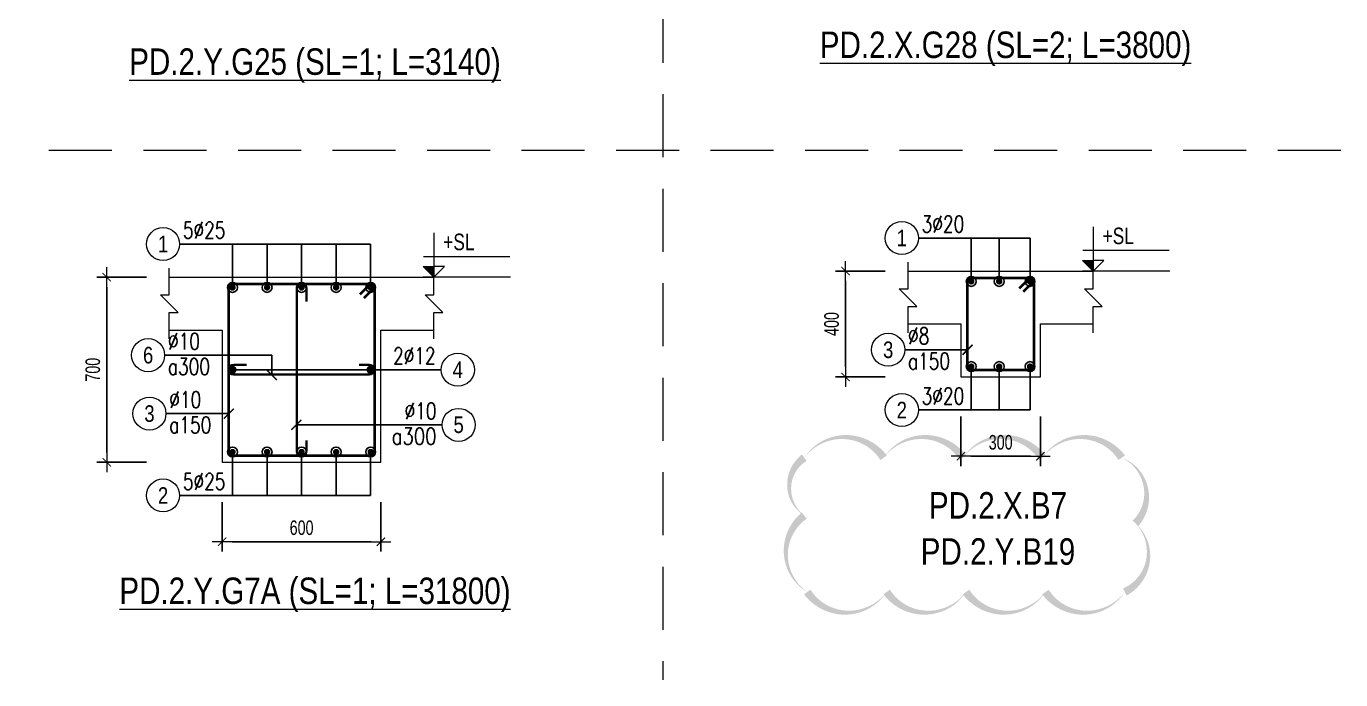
# Model space of a CAD drawing. Header units: millimetres. Extents: x 0 to 264070, y -218202 to 27271.
# Drawn here: x 259103 to 264070, y -179923 to -177454 of the extents above; entities that cross this region are included whole.
import ezdxf
from ezdxf.enums import TextEntityAlignment as Align

# ---------------------------------------------------------------- set-up
doc = ezdxf.new("R2010")
doc.units = ezdxf.units.MM
doc.header["$PDMODE"] = 3
doc.linetypes.add('HIDDEN2', pattern=[4.7625, 3.175, -1.5875])
doc.layers.get('0').update_dxf_attribs({"lineweight": 20})
doc.layers.get('Defpoints').update_dxf_attribs({"color": 151, "lineweight": 9})
doc.layers.add('2020-08-14', color=6, linetype='Continuous', lineweight=20, plot=False)
for name, color, linetype, lineweight in [('NDC_S_ANNO', 7, 'Continuous', 20), ('NDC_S_CONTINUOUS', 3, 'Continuous', 20), ('NDC_S_DIM', 1, 'Continuous', 15), ('NDC_S_HIDDEN', 8, 'HIDDEN2', 13), ('NDC_S_REBAR', 4, 'Continuous', 35), ('NDC_S_STIRRUP', 4, 'Continuous', 40), ('NDC_S_TEXT SYMBOL', 7, 'Continuous', 20), ('NDC_S_THIN LINE', 8, 'Continuous', 9), ('NDC_S_VN TEXT', 7, 'Continuous', 20)]:
    doc.layers.add(name, color=color, linetype=linetype, lineweight=lineweight)
doc.styles.add('ARIAL', font='arial.ttf', dxfattribs={"width": 0.8})
doc.styles.add('NDC_ANNO', font='', dxfattribs={"width": 0.8})
doc.styles.add('NDC_DIM', font='', dxfattribs={"width": 0.75})
doc.styles.add('NDC_EN TXT', font='romans.shx', dxfattribs={"width": 0.8})
doc.styles.get('NDC_ANNO').set_extended_font_data('Dotum')
doc.styles.get('NDC_DIM').set_extended_font_data('Dotum')
doc.dimstyles.new('NDC_dim_25', dxfattribs={"dimscale": 25, "dimtxt": 2.2, "dimasz": 1.5, "dimexe": 1.5, "dimexo": 2.5, "dimgap": 1, "dimtad": 1, "dimdec": 0, "dimzin": 0, "dimdsep": 46, "dimtxsty": 'NDC_DIM', "dimblk": 'DIMMARK', "dimcen": 0.09, "dimdle": 1.2, "dimclrd": 1, "dimclre": 1, "dimclrt": 3, "dimadec": 0, "dimazin": 0, "dimtfac": 1, "dimtdec": 0, "dimtix": 1, "dimtofl": 0, "dimtmove": 0, "dimatfit": 3, "dimfxl": 6, "dimfxlon": 1, "dimtolj": 1, "dimtzin": 0, "dimarcsym": 0})

# ---------------------------------------------------------------- blocks, each defined once
blk = doc.blocks.new('kata_block_TD')
at = {"color": 6, "linetype": 'ByBlock', "lineweight": -2, "style": 'ARIAL', "width": 0.8}
blk.add_attdef('SECTDET2', text='', height=5, dxfattribs=at).set_placement((0, 7.97), align=Align.CENTER)
at = {"color": 0, "linetype": 'ByBlock', "lineweight": -2, "style": 'ARIAL', "width": 0.8}
blk.add_attdef('SECTDET1', text='', height=5, dxfattribs=at).set_placement((0, 1.47), align=Align.CENTER)
at = {"color": 3, "lineweight": 25, "style": 'ARIAL', "width": 0.8}
blk.add_attdef('SSCALE', text='', height=2.5, dxfattribs=at).set_placement((0, -4), align=Align.CENTER)
blk = doc.blocks.new('kata_block_CT')
at = {"layer": 'NDC_S_ANNO'}
blk.add_hatch(color=3, dxfattribs=at).paths.add_polyline_path([(0, 1.6), (-1.61, 1.6), (0, 0)])
at = {"layer": 'NDC_S_ANNO', "ltscale": 50}
h = blk.add_hatch(dxfattribs=at)
h.set_pattern_fill('ANSI31', color=256, scale=1.406, style=0)
h.paths.add_polyline_path([(0, 1.6), (0, 0), (1.61, 1.6)])
for p, q in [((-1.59, 3.14), (11.47, 3.14)), ((11.56, 0), (-1.64, 0))]:
    blk.add_line(p, q, dxfattribs=at)
for points in [[(0, 6.69), (0, 0)], [(0, 0), (-1.61, 1.6), (0, 1.6)], [(0, 0), (1.61, 1.6), (0, 1.6)]]:
    blk.add_lwpolyline(points, dxfattribs=at)
at = {"layer": 'NDC_S_ANNO', "color": 8, "ltscale": 50}
blk.add_lwpolyline([(0, 0), (-1.61, 1.6), (0, 1.6)], dxfattribs=at)
at = {"layer": 'NDC_S_TEXT SYMBOL', "color": 3, "style": 'NDC_ANNO', "width": 0.8}
blk.add_attdef('CT', (1.41, 4.07), '', height=2.5, dxfattribs=at)
blk = doc.blocks.new('DIMMARK')
at = {"layer": 'NDC_S_DIM', "color": 1}
blk.add_line((-1.5, 0), (1, 0), dxfattribs=at)
at = {"layer": 'NDC_S_DIM', "color": 2, "const_width": 0.1}
blk.add_lwpolyline([(-0.42, -0.42), (0.42, 0.42)], dxfattribs=at)
blk = doc.blocks.new('*D561')
at = {"layer": 'Defpoints', "color": 0, "transparency": 16777216}
for p in [(259843.1, -179101.7), (260443.1, -179101.7), (260443.1, -179401.7)]:
    blk.add_point(p, dxfattribs=at)
at = {"layer": 'NDC_S_DIM', "color": 1, "lineweight": -2, "transparency": 16777216}
for p, q in [((259843.1, -179251.7), (259843.1, -179439.2)), ((260443.1, -179251.7), (260443.1, -179439.2)), ((259880.6, -179401.7), (260405.6, -179401.7))]:
    blk.add_line(p, q, dxfattribs=at)
at = {"layer": 'NDC_S_DIM', "color": 1, "lineweight": -2, "transparency": 16777216, "xscale": 37.5, "yscale": 37.5, "zscale": 37.5, "rotation": 180}
blk.add_blockref('DIMMARK', (259843.1, -179401.7), dxfattribs=at)
at = {"layer": 'NDC_S_DIM', "color": 1, "lineweight": -2, "transparency": 16777216, "xscale": 37.5, "yscale": 37.5, "zscale": 37.5}
blk.add_blockref('DIMMARK', (260443.1, -179401.7), dxfattribs=at)
at = {"layer": 'NDC_S_DIM', "color": 3, "transparency": 16777216, "insert": (260143.1, -179349.2), "char_height": 55, "attachment_point": 5, "style": 'NDC_DIM'}
blk.add_mtext('\\A1;600', dxfattribs=at)
blk = doc.blocks.new('*D562')
at = {"layer": 'Defpoints', "color": 0, "transparency": 16777216}
for p in [(259912.7, -178401.7), (259406.7, -179101.7), (259912.7, -179101.7)]:
    blk.add_point(p, dxfattribs=at)
at = {"layer": 'NDC_S_DIM', "color": 1, "lineweight": -2, "transparency": 16777216}
for p, q in [((259556.7, -178401.7), (259369.2, -178401.7)), ((259406.7, -178439.2), (259406.7, -179064.2)), ((259556.7, -179101.7), (259369.2, -179101.7))]:
    blk.add_line(p, q, dxfattribs=at)
at = {"layer": 'NDC_S_DIM', "color": 1, "lineweight": -2, "transparency": 16777216, "xscale": 37.5, "yscale": 37.5, "zscale": 37.5}
for p, rotation in [((259406.7, -178401.7), 90), ((259406.7, -179101.7), 270)]:
    blk.add_blockref('DIMMARK', p, dxfattribs=dict(at, rotation=rotation))
at = {"layer": 'NDC_S_DIM', "color": 3, "transparency": 16777216, "insert": (259354.2, -178751.7), "char_height": 55, "attachment_point": 5, "rotation": 90, "style": 'NDC_DIM'}
blk.add_mtext('\\A1;700', dxfattribs=at)
blk = doc.blocks.new('kata_block_THEP')
at = {"layer": 'NDC_S_REBAR', "color": 0}
for p, q in [((-0.5, 0), (0.5, 0)), ((-0.35, 0.35), (0.35, -0.35)), ((0.35, 0.35), (-0.35, -0.35)), ((0, 0.5), (0, -0.5))]:
    blk.add_line(p, q, dxfattribs=at)
at = {"layer": 'NDC_S_REBAR', "color": 0, "const_width": 0.0833}
blk.add_lwpolyline([(-0.5, 0, 1), (0.5, 0, 1), (-0.5, 0, 1)], format="xyb", dxfattribs=at)
blk = doc.blocks.new('*U240')
blk.add_circle((-2.5, 0), 2.5)
at = {"layer": 'NDC_S_VN TEXT', "color": 3, "style": 'NDC_EN TXT', "width": 0.75}
blk.add_attdef('DK1', (0.5, 0.85), '', height=2.5, dxfattribs=at)
at = {"layer": 'NDC_S_VN TEXT', "color": 7, "style": 'ARIAL', "width": 0.8}
blk.add_attdef('SH2', text='', height=2.5, dxfattribs=at).set_placement((-2.5, 0), align=Align.MIDDLE)
blk = doc.blocks.new('*U241')
blk.add_circle((-2.5, 0), 2.5)
at = {"layer": 'NDC_S_VN TEXT', "color": 3, "style": 'NDC_EN TXT', "width": 0.75}
for tag, p in [('DK1', (0.5, 0.85)), ('KC1', (0.5, -2.97))]:
    blk.add_attdef(tag, p, '', height=2.5, dxfattribs=at)
at = {"layer": 'NDC_S_VN TEXT', "color": 7, "style": 'ARIAL', "width": 0.8}
blk.add_attdef('SH2', text='', height=2.5, dxfattribs=at).set_placement((-2.5, 0), align=Align.MIDDLE)
blk = doc.blocks.new('*U239')
blk.add_circle((2.5, 0), 2.5)
at = {"layer": 'NDC_S_VN TEXT', "color": 3, "style": 'NDC_EN TXT', "width": 0.75}
blk.add_attdef('DK2', text='', height=2.5, dxfattribs=at).set_placement((-0.85, 0.85), align=Align.RIGHT)
at = {"layer": 'NDC_S_VN TEXT', "color": 7, "style": 'ARIAL', "width": 0.8}
blk.add_attdef('SH3', text='', height=2.5, dxfattribs=at).set_placement((2.5, 0), align=Align.MIDDLE)
blk = doc.blocks.new('*U321')
blk.add_circle((2.5, 0), 2.5)
at = {"layer": 'NDC_S_VN TEXT', "color": 3, "style": 'NDC_EN TXT'}
for tag, width, p in [('DK2', 0.75, (-0.85, 0.85)), ('KC2', 0.8, (-0.85, -2.97))]:
    blk.add_attdef(tag, text='', height=2.5, dxfattribs=dict(at, width=width)).set_placement(p, align=Align.RIGHT)
at = {"layer": 'NDC_S_VN TEXT', "color": 7, "style": 'ARIAL', "width": 0.8}
blk.add_attdef('SH3', text='', height=2.5, dxfattribs=at).set_placement((2.5, 0), align=Align.MIDDLE)
blk = doc.blocks.new('*D918')
at = {"layer": 'Defpoints', "color": 0, "transparency": 16777216}
for p in [(262634.9, -178778.9), (262934.9, -178778.9), (262934.9, -179078.9)]:
    blk.add_point(p, dxfattribs=at)
at = {"layer": 'NDC_S_DIM', "color": 1, "lineweight": -2, "transparency": 16777216}
for p, q in [((262634.9, -178928.9), (262634.9, -179116.4)), ((262934.9, -178928.9), (262934.9, -179116.4)), ((262672.4, -179078.9), (262897.4, -179078.9))]:
    blk.add_line(p, q, dxfattribs=at)
at = {"layer": 'NDC_S_DIM', "color": 1, "lineweight": -2, "transparency": 16777216, "xscale": 37.5, "yscale": 37.5, "zscale": 37.5, "rotation": 180}
blk.add_blockref('DIMMARK', (262634.9, -179078.9), dxfattribs=at)
at = {"layer": 'NDC_S_DIM', "color": 1, "lineweight": -2, "transparency": 16777216, "xscale": 37.5, "yscale": 37.5, "zscale": 37.5}
blk.add_blockref('DIMMARK', (262934.9, -179078.9), dxfattribs=at)
at = {"layer": 'NDC_S_DIM', "color": 3, "transparency": 16777216, "insert": (262784.9, -179026.4), "char_height": 55, "attachment_point": 5, "style": 'NDC_DIM'}
blk.add_mtext('\\A1;300', dxfattribs=at)
blk = doc.blocks.new('*D919')
at = {"layer": 'Defpoints', "color": 0, "transparency": 16777216}
for p in [(262704.6, -178378.9), (262198.6, -178778.9), (262704.6, -178778.9)]:
    blk.add_point(p, dxfattribs=at)
at = {"layer": 'NDC_S_DIM', "color": 1, "lineweight": -2, "transparency": 16777216}
for p, q in [((262348.6, -178378.9), (262161.1, -178378.9)), ((262198.6, -178416.4), (262198.6, -178741.4)), ((262348.6, -178778.9), (262161.1, -178778.9))]:
    blk.add_line(p, q, dxfattribs=at)
at = {"layer": 'NDC_S_DIM', "color": 1, "lineweight": -2, "transparency": 16777216, "xscale": 37.5, "yscale": 37.5, "zscale": 37.5}
for p, rotation in [((262198.6, -178378.9), 90), ((262198.6, -178778.9), 270)]:
    blk.add_blockref('DIMMARK', p, dxfattribs=dict(at, rotation=rotation))
at = {"layer": 'NDC_S_DIM', "color": 3, "transparency": 16777216, "insert": (262146.1, -178578.9), "char_height": 55, "attachment_point": 5, "rotation": 90, "style": 'NDC_DIM'}
blk.add_mtext('\\A1;400', dxfattribs=at)

msp = doc.modelspace()

# ---------------------------------------------------------------- linework, layer by layer
at = {"layer": '2020-08-14'}
msp.add_lwpolyline([(262042.7, -179084.3, 0, 30, -0.520567), (262342.7, -179084.3, 0, 30, -0.520567), (262642.7, -179084.3, 0, 30, -0.520567), (262942.7, -179084.3, 0, 30, -0.520567), (263242.7, -179084.3, 0, 30, -0.520567), (263294.5, -179332.5, 0, 30, -0.520567), (263254, -179591.9, 0, 30, -0.520567), (262954, -179591.9, 0, 30, -0.520567), (262654, -179591.9, 0, 30, -0.520567), (262354, -179591.9, 0, 30, -0.520567), (262054, -179591.9, 0, 30, -0.520567), (262042.7, -179303.2, 0, 30, -0.520567)], format="xyseb", close=True, dxfattribs=at)
at = {"layer": 'NDC_S_CONTINUOUS'}
for points in [[(259643.1, -178401.7), (259843.1, -178401.7), (259843.1, -178401.7), (260443.1, -178401.7), (260443.1, -178401.7), (260643.1, -178401.7)], [(262434.9, -178378.9), (262634.9, -178378.9), (262634.9, -178378.9), (262934.9, -178378.9), (262934.9, -178378.9), (263134.9, -178378.9)], [(259643.1, -178601.7), (259843.1, -178601.7), (259843.1, -179101.7), (260443.1, -179101.7), (260443.1, -178601.7), (260643.1, -178601.7)], [(262434.9, -178578.9), (262634.9, -178578.9), (262634.9, -178778.9), (262934.9, -178778.9), (262934.9, -178578.9), (263134.9, -178578.9)]]:
    msp.add_lwpolyline(points, dxfattribs=at)
at = {"layer": 'NDC_S_HIDDEN', "ltscale": 75}
for p, q in [((261508.5, -165923.4), (261508.5, -179923.4)), ((264070, -177923.4), (248700.9, -177923.4))]:
    msp.add_line(p, q, dxfattribs=at)
at = {"layer": 'NDC_S_REBAR'}
for points in [[(260161.4, -178494), (260161.4, -178445.1, 1), (260124.6, -178445.1), (260124.6, -179058.3, 1), (260161.4, -179058.3), (260161.4, -179019, -0.414214)], [(259935.4, -178733.3), (259886.5, -178733.3, 1), (259886.5, -178770.1), (260399.6, -178770.1, 1), (260399.6, -178733.3), (260360.4, -178733.3, -0.414214)]]:
    msp.add_lwpolyline(points, format="xyb", dxfattribs=at)
at = {"layer": 'NDC_S_STIRRUP'}
for points in [[(262855.9, -178443.9), (262895.9, -178403.9, -0.414214), (262909.9, -178417.9), (262909.9, -178739.9, -0.414214), (262895.9, -178753.9), (262673.9, -178753.9, -0.414214), (262659.9, -178739.9), (262659.9, -178417.9, -0.414214), (262673.9, -178403.9), (262895.9, -178403.9, -0.414214), (262909.9, -178417.9), (262869.9, -178457.9)], [(260364.1, -178466.7), (260404.1, -178426.7, -0.414214), (260418.1, -178440.7), (260418.1, -179062.7, -0.414214), (260404.1, -179076.7), (259882.1, -179076.7, -0.414214), (259868.1, -179062.7), (259868.1, -178440.7, -0.414214), (259882.1, -178426.7), (260404.1, -178426.7, -0.414214), (260418.1, -178440.7), (260378.1, -178480.7)]]:
    msp.add_lwpolyline(points, format="xyb", dxfattribs=at)
at = {"layer": 'NDC_S_THIN LINE'}
for points in [[(259643.1, -178635), (259643.1, -178535), (259676.4, -178535), (259609.7, -178468.4), (259643.1, -178468.4), (259643.1, -178368.4)], [(260643.1, -178635), (260643.1, -178535), (260676.4, -178535), (260609.7, -178468.4), (260643.1, -178468.4), (260643.1, -178368.4)], [(262434.9, -178612.2), (262434.9, -178512.2), (262468.2, -178512.2), (262401.6, -178445.5), (262434.9, -178445.5), (262434.9, -178345.5)], [(263134.9, -178612.2), (263134.9, -178512.2), (263168.2, -178512.2), (263101.6, -178445.5), (263134.9, -178445.5), (263134.9, -178345.5)]]:
    msp.add_lwpolyline(points, dxfattribs=at)

# ---------------------------------------------------------------- block references
at = {"layer": 'NDC_S_REBAR', "color": 3, "xscale": 22, "yscale": 22, "zscale": 22}
for p in [(262673.9, -178417.9), (259882.1, -178440.7), (259882.1, -178751.7), (262673.9, -178739.9), (259882.1, -179062.7)]:
    msp.add_blockref('kata_block_THEP', p, dxfattribs=at)
at = {"layer": 'NDC_S_REBAR', "xscale": -22, "yscale": 22, "zscale": 22, "rotation": 180}
msp.add_blockref('kata_block_THEP', (262779.4, -178417.9), dxfattribs=at)
at = {"layer": 'NDC_S_REBAR', "xscale": 22, "yscale": 22, "zscale": 22}
for p in [(262895.9, -178417.9), (260012.6, -178440.7), (260143.1, -178440.7), (260273.6, -178440.7), (260404.1, -178440.7), (260404.1, -178751.7), (262779.4, -178739.9), (262895.9, -178739.9), (260012.6, -179062.7), (260143.1, -179062.7), (260273.6, -179062.7), (260404.1, -179062.7)]:
    msp.add_blockref('kata_block_THEP', p, dxfattribs=at)
at = {"layer": 'NDC_S_THIN LINE', "xscale": 25, "yscale": 25, "zscale": 25}
for name, p, values in [('*U240', (262473.9, -178253.9), {'SH2': '1', 'DK1': '3%%c20'}), ('*U240', (259682.1, -178276.7), {'SH2': '1', 'DK1': '5%%c25'}), ('*U241', (259625.6, -178696.7), {'SH2': '6', 'DK1': '%%c10', 'KC1': 'a300'}), ('*U241', (262422.4, -178676.3), {'SH2': '3', 'DK1': '%%c8', 'KC1': 'a150'}), ('*U239', (260670.9, -178751.7), {'SH3': '4', 'DK2': '2%%c12'}), ('*U240', (262473.9, -178903.9), {'SH2': '2', 'DK1': '3%%c20'}), ('*U241', (259630.6, -178917.5), {'SH2': '3', 'DK1': '%%c10', 'KC1': 'a150'}), ('*U321', (260674.1, -178960.2), {'SH3': '5', 'DK2': '%%c10', 'KC2': 'a300'}), ('*U240', (259682.1, -179226.7), {'SH2': '2', 'DK1': '5%%c25'})]:
    msp.add_blockref(name, p, dxfattribs=at).add_auto_attribs(values)
at = {"layer": 'NDC_S_VN TEXT'}
ref = msp.add_blockref('kata_block_TD', (262803.4, -177602.9), dxfattribs=dict(at, xscale=20, yscale=20, zscale=20))
ref.add_attrib('SECTDET1', '%%uPD.2.X.G28 (SL=2; L=3800)', dxfattribs={"layer": '0', "color": 0, "linetype": 'ByBlock', "lineweight": -2, "height": 100, "style": 'ARIAL', "width": 0.8}).set_placement((262803.4, -177573.5), align=Align.CENTER)
ref = msp.add_blockref('kata_block_TD', (260193.7, -177666.6), dxfattribs=dict(at, xscale=20, yscale=20, zscale=20))
ref.add_attrib('SECTDET1', '%%uPD.2.Y.G25 (SL=1; L=3140)', dxfattribs={"layer": '0', "color": 0, "linetype": 'ByBlock', "lineweight": -2, "height": 100, "style": 'ARIAL', "width": 0.8}).set_placement((260193.7, -177637.2), align=Align.CENTER)
at = {"layer": 'NDC_S_VN TEXT', "xscale": 25, "yscale": 25, "zscale": 25}
for p in [(263134.9, -178378.9), (260643.1, -178401.7)]:
    msp.add_blockref('kata_block_CT', p, dxfattribs=at).add_auto_attribs({'CT': '+SL'})
at = {"layer": 'NDC_S_VN TEXT'}
ref = msp.add_blockref('kata_block_TD', (262774.8, -179343.8), dxfattribs=dict(at, xscale=20, yscale=20, zscale=20))
ref.add_attrib('SECTDET1', 'PD.2.X.B7', dxfattribs={"layer": '0', "color": 0, "linetype": 'ByBlock', "lineweight": -2, "height": 100, "style": 'ARIAL', "width": 0.8}).set_placement((262774.8, -179314.4), align=Align.CENTER)
ref = msp.add_blockref('kata_block_TD', (262774.8, -179518.2), dxfattribs=dict(at, xscale=20, yscale=20, zscale=20))
ref.add_attrib('SECTDET1', 'PD.2.Y.B19', dxfattribs={"layer": '0', "color": 0, "linetype": 'ByBlock', "lineweight": -2, "height": 100, "style": 'ARIAL', "width": 0.8}).set_placement((262774.8, -179488.7), align=Align.CENTER)
ref = msp.add_blockref('kata_block_TD', (260193.7, -179666.6), dxfattribs=dict(at, xscale=20, yscale=20, zscale=20))
ref.add_attrib('SECTDET1', '%%uPD.2.Y.G7A (SL=1; L=31800)', dxfattribs={"layer": '0', "color": 0, "linetype": 'ByBlock', "lineweight": -2, "height": 100, "style": 'ARIAL', "width": 0.8}).set_placement((260193.7, -179637.2), align=Align.CENTER)

# ---------------------------------------------------------------- dimensions: what is measured, and where the dimension line sits
at = {"layer": 'NDC_S_DIM'}
for base, p1, p2, picture, middle in [((259406.7, -179101.7), (259912.7, -178401.7), (259912.7, -179101.7), '*D562', (259354.2, -178751.7)), ((262198.6, -178778.9), (262704.6, -178378.9), (262704.6, -178778.9), '*D919', (262146.1, -178578.9))]:
    dim = msp.add_linear_dim(base=base, p1=p1, p2=p2, angle=270, dimstyle='NDC_dim_25', dxfattribs=at)
    dim.commit()
    dim.dimension.update_dxf_attribs({"geometry": picture, "text_midpoint": middle})
for base, p1, p2, picture, middle in [((262934.9, -179078.9), (262634.9, -178778.9), (262934.9, -178778.9), '*D918', (262784.9, -179026.4)), ((260443.1, -179401.7), (259843.1, -179101.7), (260443.1, -179101.7), '*D561', (260143.1, -179349.2))]:
    dim = msp.add_linear_dim(base=base, p1=p1, p2=p2, dimstyle='NDC_dim_25', dxfattribs=at)
    dim.commit()
    dim.dimension.update_dxf_attribs({"geometry": picture, "text_midpoint": middle})

# ---------------------------------------------------------------- leaders
at = {"layer": 'NDC_S_THIN LINE'}
for points, override in [([(262673.9, -178417.9), (262673.9, -178253.9), (262473.9, -178253.9)], {"dimldrblk": 'DotBlank'}), ([(262779.4, -178417.9), (262779.4, -178253.9), (262473.9, -178253.9)], {"dimldrblk": 'DotBlank'}), ([(262895.9, -178417.9), (262895.9, -178253.9), (262473.9, -178253.9)], {"dimldrblk": 'DotBlank'}), ([(259882.1, -178440.7), (259882.1, -178276.7), (259682.1, -178276.7)], {"dimldrblk": 'DotBlank'}), ([(260012.6, -178440.7), (260012.6, -178276.7), (259682.1, -178276.7)], {"dimldrblk": 'DotBlank'}), ([(260143.1, -178440.7), (260143.1, -178276.7), (259682.1, -178276.7)], {"dimldrblk": 'DotBlank'}), ([(260273.6, -178440.7), (260273.6, -178276.7), (259682.1, -178276.7)], {"dimldrblk": 'DotBlank'}), ([(260404.1, -178440.7), (260404.1, -178276.7), (259682.1, -178276.7)], {"dimldrblk": 'DotBlank'}), ([(262659.9, -178676.3), (262422.4, -178676.3)], {"dimldrblk": 'ArchTick'}), ([(260030.4, -178771.7), (260030.4, -178696.7), (259625.6, -178696.7)], {"dimldrblk": 'ArchTick'}), ([(262673.9, -178739.9), (262673.9, -178903.9), (262473.9, -178903.9)], {"dimldrblk": 'DotBlank'}), ([(262779.4, -178739.9), (262779.4, -178903.9), (262473.9, -178903.9)], {"dimldrblk": 'DotBlank'}), ([(262895.9, -178739.9), (262895.9, -178903.9), (262473.9, -178903.9)], {"dimldrblk": 'DotBlank'}), ([(259882.1, -178751.7), (260410.1, -178751.7)], {"dimasz": 1, "dimldrblk": 'DotBlank'}), ([(260404.1, -178751.7), (259882.1, -178751.7)], {"dimasz": 1, "dimldrblk": 'DotBlank'}), ([(260404.1, -178751.7), (260670.9, -178751.7)], {"dimldrblk": 'DotSmall'}), ([(259868.1, -178917.5), (259630.6, -178917.5)], {"dimldrblk": 'ArchTick'}), ([(260123.1, -178960.2), (260674.1, -178960.2)], {"dimldrblk": 'ArchTick'}), ([(259882.1, -179062.7), (259882.1, -179226.7), (259682.1, -179226.7)], {"dimldrblk": 'DotBlank'}), ([(260012.6, -179062.7), (260012.6, -179226.7), (259682.1, -179226.7)], {"dimldrblk": 'DotBlank'}), ([(260143.1, -179062.7), (260143.1, -179226.7), (259682.1, -179226.7)], {"dimldrblk": 'DotBlank'}), ([(260273.6, -179062.7), (260273.6, -179226.7), (259682.1, -179226.7)], {"dimldrblk": 'DotBlank'}), ([(260404.1, -179062.7), (260404.1, -179226.7), (259682.1, -179226.7)], {"dimldrblk": 'DotBlank'})]:
    msp.add_leader(points, dimstyle='NDC_dim_25', override=override, dxfattribs=at)

doc.saveas('drawing.dxf')
